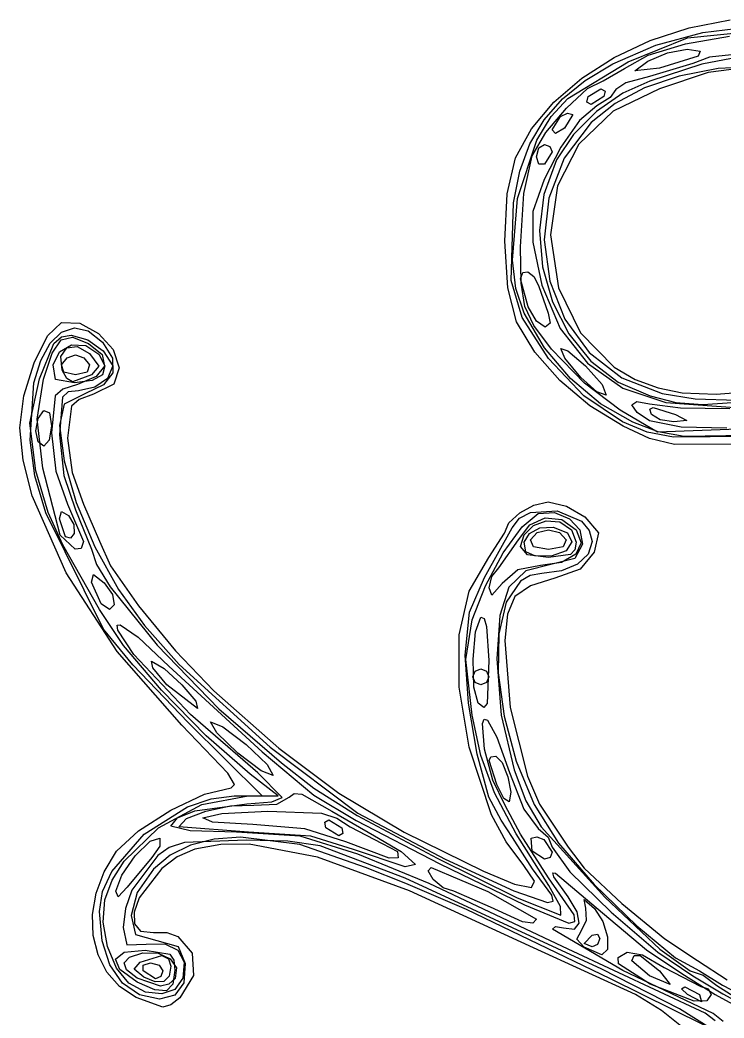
# Model space of a CAD drawing. Extents: x 3 to 111, y 1 to 177.
# Drawn here: x 3.11 to 28.11, y 115.44 to 150.89 of the extents above; entities that cross this region are included whole.
import ezdxf

# ---------------------------------------------------------------- set-up
doc = ezdxf.new("R2010")
doc.units = 0

msp = doc.modelspace()

# ---------------------------------------------------------------- linework, layer by layer
at = {"layer": 'Layer 1', "color": 4}
for p, q in [((26.872801, 150.609962), (28.324877, 150.890846)), ((27.360843, 150.441391), (29.201451, 150.674809)), ((25.489979, 150.160907), (26.872801, 150.609962)), ((25.693589, 149.992651), (27.360843, 150.441391)), ((26.737368, 150.041089), (28.306202, 150.313525)), ((26.81111, 150.2606), (29.507645, 150.525839)), ((24.166854, 149.329989), (25.693589, 149.992651)), ((24.207436, 149.560693), (25.489979, 150.160907)), ((24.706553, 149.407405), (26.81111, 150.2606)), ((25.422062, 149.644273), (26.737368, 150.041089)), ((24.573288, 149.172504), (25.422062, 149.644273)), ((25.4, 149.422443), (26.10141, 149.72028)), ((27.191311, 149.601392), (25.823333, 149.18445)), ((26.10141, 149.72028), (26.797, 149.849998)), ((26.797, 149.849998), (27.265691, 149.781768)), ((27.265691, 149.781768), (27.191311, 149.601392)), ((28.604868, 149.673893), (27.592284, 149.568441)), ((22.566021, 148.0961), (24.706553, 149.407405)), ((23.056197, 148.826333), (24.207436, 149.560693)), ((23.183035, 148.74099), (24.166854, 149.329989)), ((24.942776, 149.085718), (25.4, 149.422443)), ((25.4, 149.422443), (25.4, 149.422443)), ((27.006996, 149.348924), (25.470556, 148.879326)), ((27.318279, 149.324946), (25.481686, 148.719004)), ((27.592284, 149.568441), (27.006996, 149.348924)), ((28.373907, 149.523868), (27.318279, 149.324946)), ((31.108609, 149.30979), (27.900797, 149.172011)), ((23.817896, 148.731111), (24.573288, 149.172504)), ((25.823333, 149.18445), (24.942776, 149.085718)), ((26.512724, 148.893577), (25.288778, 148.478337)), ((27.546137, 149.024659), (25.823333, 148.441229)), ((27.900797, 149.172011), (26.512724, 148.893577)), ((28.745699, 149.173481), (27.546137, 149.024659)), ((22.067289, 147.974841), (23.056197, 148.826333)), ((22.369865, 148.084859), (23.183035, 148.74099)), ((23.263935, 148.451382), (23.817896, 148.731111)), ((24.623448, 148.662216), (24.271111, 148.418031)), ((25.481686, 148.719004), (24.520497, 148.294489)), ((25.470556, 148.879326), (24.623448, 148.662216)), ((22.516351, 147.762869), (23.263935, 148.451382)), ((23.283333, 148.166667), (23.739978, 148.448889)), ((24.520497, 148.294489), (23.584466, 147.634179)), ((23.739978, 148.448889), (23.888061, 148.365986)), ((23.888061, 148.365986), (23.847778, 148.166667)), ((24.271111, 148.418031), (24.071744, 148.141121)), ((25.823333, 148.441229), (24.178644, 147.646071)), ((25.288778, 148.478337), (24.244137, 147.928461)), ((21.271737, 147.023229), (22.067289, 147.974841)), ((21.718083, 147.341859), (22.369865, 148.084859)), ((21.971283, 147.459301), (22.566021, 148.0961)), ((23.592413, 147.845331), (22.983452, 147.319173)), ((23.24305, 147.967347), (23.283333, 148.166667)), ((23.391133, 147.884444), (23.24305, 147.967347)), ((23.283333, 148.166667), (23.283333, 148.166667)), ((23.847778, 148.166667), (23.391133, 147.884444)), ((24.244137, 147.928461), (23.393979, 147.246117)), ((24.071744, 148.141121), (23.592413, 147.845331)), ((21.788876, 146.891579), (22.516351, 147.762869)), ((22.305514, 147.459377), (22.547674, 147.575275)), ((22.744486, 147.52959), (22.443487, 147.043439)), ((22.547674, 147.575275), (22.744486, 147.52959)), ((23.584466, 147.634179), (22.768486, 146.818042)), ((24.178644, 147.646071), (22.955664, 146.479532)), ((21.21843, 146.492251), (21.718083, 147.341859)), ((21.46765, 146.61879), (21.971283, 147.459301)), ((22.013333, 146.986566), (22.305514, 147.459377)), ((22.983452, 147.319173), (22.315198, 146.373359)), ((23.393979, 147.246117), (22.438196, 145.978181)), ((20.700566, 145.988509), (21.271737, 147.023229)), ((21.295239, 146.063521), (21.788876, 146.891579)), ((22.127828, 146.861348), (22.013333, 146.986566)), ((22.013333, 146.986566), (22.013333, 146.986566)), ((22.443487, 147.043439), (22.127828, 146.861348)), ((22.768486, 146.818042), (22.16745, 145.926045)), ((20.780148, 144.553902), (21.46765, 146.61879)), ((20.861644, 145.516296), (21.21843, 146.492251)), ((21.531792, 146.344086), (21.731111, 146.473333)), ((21.731111, 146.473333), (21.930431, 146.395324)), ((22.955664, 146.479532), (22.196762, 144.998217)), ((20.998878, 144.729824), (21.295239, 146.063521)), ((21.448889, 146.033343), (21.531792, 146.344086)), ((22.315198, 146.373359), (21.718567, 145.224668)), ((22.013333, 146.207768), (21.731111, 145.767778)), ((21.930431, 146.395324), (22.013333, 146.207768)), ((20.414773, 144.717261), (20.700566, 145.988509)), ((21.531792, 145.773836), (21.448889, 146.033343)), ((21.448889, 146.033343), (21.448889, 146.033343)), ((21.731111, 145.767778), (21.531792, 145.773836)), ((22.16745, 145.926045), (21.715859, 144.697073)), ((22.438196, 145.978181), (21.888913, 144.56237)), ((20.638467, 144.394256), (20.861644, 145.516296)), ((21.718567, 145.224668), (21.324472, 144.089879)), ((22.196762, 144.998217), (21.944305, 143.258729)), ((20.32863, 143.035999), (20.414773, 144.717261)), ((20.884444, 142.838853), (20.998878, 144.729824)), ((21.715859, 144.697073), (21.555133, 143.409925)), ((20.555895, 141.632963), (20.638467, 144.394256)), ((20.596415, 142.355978), (20.780148, 144.553902)), ((21.888913, 144.56237), (21.724384, 143.081835)), ((21.324472, 144.089879), (21.31682, 143.004888)), ((21.555133, 143.409925), (21.663559, 142.119514)), ((21.944305, 143.258729), (22.230073, 141.381104)), ((20.439013, 141.375361), (20.32863, 143.035999)), ((21.31682, 143.004888), (21.638601, 141.476595)), ((21.724384, 143.081835), (21.922862, 141.619725)), ((20.905931, 141.54189), (20.884444, 142.838853)), ((20.722493, 141.349173), (20.596415, 142.355978)), ((20.884444, 141.693928), (20.963757, 141.924731)), ((20.963757, 141.924731), (21.149331, 141.944521)), ((21.149331, 141.944521), (21.362616, 141.781505)), ((21.663559, 142.119514), (22.019425, 140.880755)), ((20.947906, 140.319578), (20.555895, 141.632963)), ((21.159681, 140.70615), (20.884444, 141.693928)), ((21.033545, 140.712104), (20.905931, 141.54189)), ((21.362616, 141.781505), (21.525065, 141.463889)), ((21.525065, 141.463889), (21.870398, 140.476111)), ((21.638601, 141.476595), (22.290964, 139.932526)), ((21.922862, 141.619725), (22.4626, 140.259189)), ((20.742797, 140.165986), (20.439013, 141.375361)), ((21.009351, 140.479563), (20.722493, 141.349173)), ((22.230073, 141.381104), (23.009004, 139.783184)), ((22.019425, 140.880755), (22.601018, 139.748559)), ((21.734003, 139.251521), (21.009351, 140.479563)), ((21.362015, 140.036903), (21.033545, 140.712104)), ((21.447892, 140.194876), (21.159681, 140.70615)), ((21.159681, 140.70615), (21.159681, 140.70615)), ((21.870398, 140.476111), (21.931114, 140.116963)), ((4.085996, 139.667984), (4.578778, 140.143391)), ((4.578778, 140.143391), (5.231382, 140.119667)), ((5.231382, 140.119667), (5.900392, 139.759376)), ((21.395029, 139.092623), (20.742797, 140.165986)), ((21.878719, 138.866184), (20.947906, 140.319578)), ((21.986073, 139.203695), (21.362015, 140.036903)), ((21.754321, 139.982222), (21.447892, 140.194876)), ((21.931114, 140.116963), (21.754321, 139.982222)), ((22.4626, 140.259189), (23.321852, 139.083379)), ((3.608116, 138.711712), (4.085996, 139.667984)), ((4.178434, 139.408524), (4.584484, 139.804434)), ((4.581676, 139.637106), (4.921415, 139.7)), ((4.584484, 139.804434), (5.042832, 139.961355)), ((4.921415, 139.7), (5.518915, 139.535749)), ((5.042832, 139.961355), (5.533756, 139.852529)), ((5.533756, 139.852529), (6.037531, 139.451199)), ((5.900392, 139.759376), (6.421956, 139.190406)), ((22.290964, 139.932526), (23.260078, 138.704745)), ((22.601018, 139.748559), (23.386627, 138.777841)), ((23.009004, 139.783184), (24.211456, 138.563988)), ((3.797675, 138.14791), (4.31407, 139.402942)), ((3.844405, 138.800384), (4.178434, 139.408524)), ((4.251052, 139.052342), (4.565763, 139.529571)), ((4.31407, 139.402942), (4.581676, 139.637106)), ((4.511139, 139.109392), (4.943114, 139.348572)), ((4.565763, 139.529571), (4.969223, 139.623705)), ((4.943114, 139.348572), (5.450874, 139.328989)), ((4.969223, 139.623705), (5.540679, 139.397791)), ((5.450874, 139.328989), (5.905103, 139.020426)), ((5.518915, 139.535749), (6.062987, 139.14085)), ((5.540679, 139.397791), (6.026184, 139.004643)), ((6.037531, 139.451199), (6.394483, 138.87693)), ((3.945847, 138.128973), (4.251052, 139.052342)), ((4.28426, 138.641667), (4.511139, 139.109392)), ((4.559929, 138.937209), (4.77133, 139.240277)), ((4.77133, 139.240277), (5.143626, 139.296123)), ((4.779698, 138.890816), (5.08, 138.994444)), ((5.08, 138.994444), (5.380302, 138.890816)), ((5.143626, 139.296123), (5.575905, 139.042699)), ((5.575905, 139.042699), (5.910457, 138.589256)), ((5.905103, 139.020426), (6.119518, 138.610906)), ((6.026184, 139.004643), (6.113676, 138.597217)), ((6.062987, 139.14085), (6.402594, 138.606905)), ((6.421956, 139.190406), (6.632222, 138.540645)), ((22.281663, 138.080082), (21.395029, 139.092623)), ((22.65823, 138.157285), (21.734003, 139.251521)), ((23.155783, 137.989879), (21.986073, 139.203695)), ((22.463286, 138.884192), (22.316345, 139.218876)), ((22.316345, 139.218876), (22.566771, 139.145321)), ((22.566771, 139.145321), (23.192492, 138.607831)), ((23.321852, 139.083379), (24.478873, 138.175443)), ((3.247822, 137.535783), (3.608116, 138.711712)), ((3.602122, 138.00677), (3.844405, 138.800384)), ((4.365461, 138.122464), (4.28426, 138.641667)), ((4.28426, 138.641667), (4.28426, 138.641667)), ((4.610335, 138.448971), (4.559929, 138.937209)), ((4.586111, 138.641667), (4.779698, 138.890816)), ((4.670416, 138.386581), (4.586111, 138.641667)), ((4.586111, 138.641667), (4.586111, 138.641667)), ((5.380302, 138.890816), (5.573889, 138.641667)), ((5.573889, 138.641667), (5.489584, 138.386581)), ((6.119518, 138.610906), (6.034585, 138.290329)), ((6.402594, 138.606905), (6.213282, 138.153072)), ((6.394483, 138.87693), (6.404684, 138.357712)), ((23.136109, 137.542153), (21.878719, 138.866184)), ((23.029668, 138.196969), (22.463286, 138.884192)), ((23.192492, 138.607831), (23.778124, 137.940676)), ((23.260078, 138.704745), (24.519187, 137.818636)), ((23.386627, 138.777841), (24.354539, 138.023512)), ((4.769607, 138.156025), (4.610335, 138.448971)), ((4.610335, 138.448971), (4.610335, 138.448971)), ((5.08, 138.288889), (4.670416, 138.386581)), ((5.644444, 138.283005), (4.97545, 138.033861)), ((5.489584, 138.386581), (5.08, 138.288889)), ((5.910457, 138.589256), (5.644444, 138.283005)), ((6.034585, 138.290329), (5.669564, 138.08136)), ((6.113676, 138.597217), (5.817031, 138.227098)), ((6.404684, 138.357712), (6.079635, 137.928205)), ((6.632222, 138.540645), (6.437585, 137.951505)), ((24.211456, 138.563988), (24.949739, 138.127355)), ((3.454846, 136.567402), (3.797675, 138.14791)), ((3.471679, 135.970154), (3.602122, 138.00677)), ((3.722264, 136.715028), (3.945847, 138.128973)), ((5.043715, 138.006667), (4.365461, 138.122464)), ((5.150125, 137.94587), (4.632559, 137.781973)), ((4.97545, 138.033861), (4.769607, 138.156025)), ((5.669564, 138.08136), (5.043715, 138.006667)), ((5.817031, 138.227098), (5.150125, 137.94587)), ((6.079635, 137.928205), (5.43084, 137.62307)), ((6.437585, 137.951505), (5.715, 137.595517)), ((6.213282, 138.153072), (5.764943, 137.850354)), ((23.345057, 137.184758), (22.281663, 138.080082)), ((23.722635, 137.256443), (22.65823, 138.157285)), ((23.595965, 137.685656), (23.029668, 138.196969)), ((23.029668, 138.196969), (23.029668, 138.196969)), ((24.421105, 137.028609), (23.155783, 137.989879)), ((23.778124, 137.940676), (23.926605, 137.568085)), ((24.354539, 138.023512), (25.483042, 137.540486)), ((24.478873, 138.175443), (25.911914, 137.618532)), ((24.949739, 138.127355), (25.767787, 137.822534)), ((27.828198, 137.605287), (33.668569, 138.002834)), ((4.359003, 137.538303), (4.233333, 136.230529)), ((4.632559, 137.781973), (4.359003, 137.538303)), ((4.817715, 137.685195), (4.616392, 137.489491)), ((5.43084, 137.62307), (4.680729, 137.249449)), ((5.186554, 137.724444), (4.817715, 137.685195)), ((5.764943, 137.850354), (5.186554, 137.724444)), ((5.715, 137.595517), (5.20838, 137.415213)), ((24.507847, 136.616861), (23.136109, 137.542153)), ((23.926605, 137.568085), (23.595965, 137.685656)), ((24.519187, 137.818636), (26.041532, 137.299581)), ((25.483042, 137.540486), (26.405519, 137.306114)), ((25.767787, 137.822534), (26.626739, 137.643935)), ((25.911914, 137.618532), (27.089649, 137.431991)), ((26.626739, 137.643935), (27.828198, 137.605287)), ((27.358361, 137.230208), (32.173333, 137.563487)), ((3.107794, 136.401406), (3.247822, 137.535783)), ((4.616392, 137.489491), (4.515556, 136.160978)), ((4.680729, 137.249449), (4.515556, 136.482311)), ((5.20838, 137.415213), (4.933452, 137.175151)), ((24.527567, 136.463049), (23.345057, 137.184758)), ((24.867824, 136.608583), (23.722635, 137.256443)), ((24.835556, 137.222145), (25.019562, 137.341724)), ((25.022087, 136.948197), (24.835556, 137.222145)), ((25.019562, 137.341724), (25.470556, 137.260296)), ((25.470556, 137.260296), (26.567711, 137.120369)), ((26.041532, 137.299581), (28.658357, 137.119199)), ((26.405519, 137.306114), (27.358361, 137.230208)), ((27.089649, 137.431991), (28.562872, 137.386055)), ((3.751792, 136.734789), (3.951111, 137.018889)), ((3.951111, 137.018889), (4.152246, 136.935694)), ((4.152246, 136.935694), (4.233333, 136.471101)), ((4.933452, 137.175151), (4.797778, 136.039115)), ((25.754513, 136.247178), (24.421105, 137.028609)), ((25.470556, 136.652008), (25.022087, 136.948197)), ((25.477129, 137.065544), (25.595776, 137.128133)), ((25.541111, 136.877778), (25.477129, 137.065544)), ((25.845936, 136.684286), (25.541111, 136.877778)), ((25.541111, 136.877778), (25.541111, 136.877778)), ((25.595776, 137.128133), (26.387778, 136.877778)), ((26.387778, 136.877778), (26.788458, 136.666064)), ((26.567711, 137.120369), (28.313851, 137.092831)), ((3.674247, 134.876975), (3.454846, 136.567402)), ((3.668889, 136.296677), (3.751792, 136.734789)), ((3.923029, 134.969002), (3.722264, 136.715028)), ((4.515556, 136.482311), (4.672316, 135.233033)), ((25.384659, 136.255485), (24.507847, 136.616861)), ((25.771499, 136.26686), (24.867824, 136.608583)), ((26.583869, 136.433076), (25.470556, 136.652008)), ((25.470556, 136.652008), (25.470556, 136.652008)), ((26.333878, 136.615393), (25.845936, 136.684286)), ((26.788458, 136.666064), (26.333878, 136.615393)), ((3.22225, 135.254995), (3.107794, 136.401406)), ((3.751792, 135.909801), (3.668889, 136.296677)), ((3.668889, 136.296677), (3.668889, 136.296677)), ((4.233333, 136.471101), (4.150431, 135.961039)), ((4.233333, 136.230529), (4.381119, 134.863935)), ((4.515556, 136.160978), (4.661513, 134.715704)), ((25.464242, 136.030285), (24.527567, 136.463049)), ((26.317608, 136.076162), (25.384659, 136.255485)), ((30.163369, 136.42239), (25.754513, 136.247178)), ((26.699361, 136.099076), (25.771499, 136.26686)), ((28.205623, 136.397557), (26.583869, 136.433076)), ((30.201461, 136.150014), (26.699361, 136.099076)), ((3.631616, 134.696564), (3.471679, 135.970154)), ((3.951111, 135.748889), (3.751792, 135.909801)), ((4.150431, 135.961039), (3.951111, 135.748889)), ((4.797778, 136.039115), (4.957055, 134.81856)), ((26.348161, 135.816481), (25.464242, 136.030285)), ((30.100784, 136.102979), (26.317608, 136.076162)), ((29.748678, 135.827874), (26.348161, 135.816481)), ((3.544727, 133.994318), (3.22225, 135.254995)), ((4.672316, 135.233033), (5.107405, 133.749616)), ((4.105483, 133.397207), (3.674247, 134.876975)), ((4.541381, 132.596187), (3.923029, 134.969002)), ((4.381119, 134.863935), (4.797778, 133.699623)), ((4.661513, 134.715704), (5.08, 133.491111)), ((4.957055, 134.81856), (5.362222, 133.699614)), ((4.028035, 133.388306), (3.631616, 134.696564)), ((4.743003, 131.259993), (3.544727, 133.994318)), ((4.797778, 133.699623), (5.362222, 132.363244)), ((5.107405, 133.749616), (5.768031, 132.179192)), ((5.362222, 133.699614), (5.926667, 132.383194)), ((20.854252, 133.389968), (21.354472, 133.66413)), ((21.354472, 133.66413), (21.861115, 133.773333)), ((21.861115, 133.773333), (22.51583, 133.617266)), ((6.077753, 129.257778), (4.028035, 133.388306)), ((4.630061, 132.253166), (4.105483, 133.397207)), ((4.515556, 133.17126), (4.586111, 133.4362)), ((4.586111, 133.4362), (4.829528, 133.290028)), ((4.829528, 133.290028), (5.019491, 132.972947)), ((5.08, 133.491111), (5.644444, 132.100103)), ((20.472185, 133.031023), (20.854252, 133.389968)), ((20.846828, 133.194226), (21.234309, 133.400916)), ((20.939814, 132.893201), (21.508783, 133.357089)), ((21.234309, 133.400916), (22.187605, 133.454386)), ((21.508783, 133.357089), (22.089613, 133.396856)), ((22.089613, 133.396856), (22.620907, 133.178326)), ((22.187605, 133.454386), (23.049373, 133.085245)), ((22.51583, 133.617266), (23.171363, 133.242042)), ((4.721343, 132.532732), (4.515556, 133.17126)), ((5.019491, 132.972947), (5.035315, 132.6515)), ((20.32, 132.667468), (20.472185, 133.031023)), ((20.584653, 132.856111), (20.846828, 133.194226)), ((20.813781, 132.432778), (21.213143, 132.957288)), ((21.013127, 132.609264), (21.344061, 132.932673)), ((21.213143, 132.957288), (21.760648, 133.203567)), ((21.344061, 132.932673), (21.794579, 133.104404)), ((21.760648, 133.203567), (22.346274, 133.152646)), ((21.794579, 133.104404), (22.282012, 133.072076)), ((22.282012, 133.072076), (22.690946, 132.782756)), ((22.346274, 133.152646), (22.86, 132.785556)), ((22.620907, 133.178326), (22.991142, 132.778047)), ((23.049373, 133.085245), (23.322444, 132.763674)), ((23.171363, 133.242042), (23.658239, 132.677754)), ((5.06264, 132.096964), (4.541381, 132.596187)), ((4.541381, 132.596187), (4.541381, 132.596187)), ((5.035315, 132.6515), (4.898459, 132.482733)), ((19.608503, 131.092222), (20.584653, 132.856111)), ((19.757525, 131.800038), (20.32, 132.667468)), ((20.272066, 131.968663), (20.939814, 132.893201)), ((20.884444, 132.186556), (21.013127, 132.609264)), ((21.010299, 132.347253), (21.199919, 132.648943)), ((21.199919, 132.648943), (21.5686, 132.848049)), ((21.237222, 132.432778), (21.47226, 132.681927)), ((21.47226, 132.681927), (21.872222, 132.785556)), ((21.5686, 132.848049), (22.04525, 132.880803)), ((21.872222, 132.785556), (22.272184, 132.681927)), ((22.04525, 132.880803), (22.555527, 132.680294)), ((22.272184, 132.681927), (22.507222, 132.432778)), ((22.555527, 132.680294), (22.706817, 132.358355)), ((22.690946, 132.782756), (22.86, 132.343203)), ((22.86, 132.785556), (23.040095, 132.324222)), ((22.991142, 132.778047), (23.088792, 132.272572)), ((23.322444, 132.763674), (23.424444, 132.362222)), ((23.658239, 132.677754), (23.497838, 131.987267)), ((5.926667, 129.954435), (4.630061, 132.253166)), ((4.898459, 132.482733), (4.721343, 132.532732)), ((4.721343, 132.532732), (4.721343, 132.532732)), ((5.362222, 132.363244), (5.27553, 132.124373)), ((5.926667, 132.383194), (6.320856, 131.509225)), ((20.114276, 131.430976), (20.813781, 132.432778)), ((21.070829, 132.006746), (21.010299, 132.347253)), ((21.348053, 132.172604), (21.237222, 132.432778)), ((21.237222, 132.432778), (21.237222, 132.432778)), ((22.507222, 132.432778), (22.396391, 132.172604)), ((22.706817, 132.358355), (22.508368, 132.040479)), ((23.088792, 132.272572), (22.812988, 131.767011)), ((22.86, 132.343203), (22.816493, 132.074383)), ((23.040095, 132.324222), (22.846525, 131.91687)), ((23.424444, 132.362222), (23.285759, 131.920024)), ((5.27553, 132.124373), (5.06264, 132.096964)), ((5.644444, 132.100103), (5.820613, 131.556059)), ((5.768031, 132.179192), (6.601405, 130.668889)), ((19.637615, 130.796165), (20.272066, 131.968663)), ((21.134263, 131.896103), (20.884444, 132.186556)), ((20.884444, 132.186556), (20.884444, 132.186556)), ((21.396314, 131.861797), (21.070829, 132.006746)), ((21.070829, 132.006746), (21.070829, 132.006746)), ((21.872222, 131.797778), (21.134263, 131.896103)), ((21.872222, 132.08), (21.348053, 132.172604)), ((22.396391, 132.172604), (21.872222, 132.08)), ((22.661667, 131.907292), (21.872222, 131.797778)), ((22.508368, 132.040479), (21.96943, 131.852159)), ((22.846525, 131.91687), (22.34216, 131.626361)), ((22.816493, 132.074383), (22.661667, 131.907292)), ((23.285759, 131.920024), (22.905998, 131.561503)), ((23.497838, 131.987267), (22.996607, 131.384794)), ((5.820613, 131.556059), (6.308715, 130.760121)), ((19.057817, 130.60553), (19.757525, 131.800038)), ((21.589867, 131.515556), (20.78597, 131.362223)), ((22.013332, 131.568721), (21.074276, 131.32996)), ((21.96943, 131.852159), (21.396314, 131.861797)), ((22.34216, 131.626361), (21.589867, 131.515556)), ((22.812988, 131.767011), (22.013332, 131.568721)), ((22.905998, 131.561503), (22.339602, 131.321119)), ((6.561152, 128.458081), (4.743003, 131.259993)), ((5.644444, 130.926922), (5.724485, 131.199246)), ((5.724485, 131.199246), (6.100536, 130.898194)), ((6.320856, 131.509225), (7.316371, 130.087704)), ((19.865278, 131.130622), (20.114276, 131.430976)), ((20.78597, 131.362223), (20.228115, 130.880556)), ((21.074276, 131.32996), (20.469363, 130.751843)), ((21.231285, 131.16274), (20.884945, 130.959805)), ((21.641012, 131.233333), (21.231285, 131.16274)), ((22.339602, 131.321119), (21.641012, 131.233333)), ((22.996607, 131.384794), (22.096876, 131.063357)), ((5.993694, 130.150306), (5.644444, 130.926922)), ((6.100536, 130.898194), (6.391266, 130.481926)), ((19.066996, 129.852917), (19.608503, 131.092222)), ((19.770359, 130.725421), (19.865278, 131.130622)), ((20.228115, 130.880556), (19.868576, 130.462759)), ((20.884945, 130.959805), (20.379148, 130.209993)), ((22.096876, 131.063357), (21.239264, 130.789678)), ((6.308715, 130.760121), (7.978306, 128.685138)), ((6.391266, 130.481926), (6.449786, 130.121578)), ((6.601405, 130.668889), (7.535645, 129.378654)), ((18.705556, 129.05853), (19.057817, 130.60553)), ((19.168534, 129.588398), (19.637615, 130.796165)), ((19.868576, 130.462759), (19.770359, 130.725421)), ((19.770359, 130.725421), (19.770359, 130.725421)), ((20.469363, 130.751843), (20.144114, 129.741327)), ((21.239264, 130.789678), (20.681753, 130.413133)), ((6.28739, 129.954553), (5.993694, 130.150306)), ((5.993694, 130.150306), (5.993694, 130.150306)), ((6.449786, 130.121578), (6.28739, 129.954553)), ((20.379148, 130.209993), (20.117065, 129.090055)), ((20.681753, 130.413133), (20.425019, 129.78517)), ((6.78174, 128.677395), (5.926667, 129.954435)), ((7.316371, 130.087704), (8.632628, 128.485611)), ((18.913531, 128.325713), (19.066996, 129.852917)), ((20.144114, 129.741327), (20.044052, 128.205371)), ((20.425019, 129.78517), (20.322526, 128.853712)), ((6.55432, 129.392495), (6.669418, 129.409679)), ((6.588535, 129.213441), (6.55432, 129.392495)), ((6.669418, 129.409679), (7.300725, 128.974171)), ((18.947339, 128.182309), (19.168534, 129.588398)), ((19.284829, 129.163701), (19.473333, 129.681111)), ((19.473333, 129.681111), (19.591802, 129.637348)), ((19.591802, 129.637348), (19.680552, 129.354733)), ((7.11796, 127.992628), (6.077753, 129.257778)), ((7.151736, 128.353992), (6.588535, 129.213441)), ((7.535645, 129.378654), (8.763198, 127.997525)), ((18.704692, 127.197153), (18.705556, 129.05853)), ((19.197388, 128.191542), (19.284829, 129.163701)), ((19.680552, 129.354733), (19.755556, 128.145546)), ((20.117065, 129.090055), (20.092136, 127.706149)), ((8.13474, 127.086764), (6.78174, 128.677395)), ((7.300725, 128.974171), (8.388802, 127.938383)), ((7.978306, 128.685138), (10.168385, 126.4203)), ((20.322526, 128.853712), (20.515254, 126.468425)), ((8.857702, 125.848234), (6.561152, 128.458081)), ((9.158604, 126.221027), (7.151736, 128.353992)), ((8.632628, 128.485611), (9.989048, 127.069923)), ((19.0347, 126.623577), (18.913531, 128.325713)), ((9.082993, 125.941667), (7.11796, 127.992628)), ((7.830363, 127.877878), (7.778865, 128.121049)), ((7.778865, 128.121049), (8.234698, 127.853202)), ((8.763198, 127.997525), (11.996268, 125.06844)), ((19.165433, 126.201732), (18.947339, 128.182309)), ((19.224402, 127.199816), (19.197388, 128.191542)), ((19.755556, 128.145546), (19.695642, 126.609541)), ((20.044052, 128.205371), (20.195857, 126.198246)), ((8.325556, 127.282222), (7.830363, 127.877878)), ((8.234698, 127.853202), (8.86138, 127.274312)), ((8.388802, 127.938383), (11.712222, 124.893595)), ((19.191111, 127.564444), (19.274014, 127.763764)), ((19.274014, 127.763764), (19.473333, 127.846667)), ((19.473333, 127.846667), (19.672653, 127.763764)), ((19.672653, 127.763764), (19.755556, 127.564444)), ((20.092136, 127.706149), (20.297803, 126.164432)), ((9.413172, 126.435556), (8.325556, 127.282222)), ((8.325556, 127.282222), (8.325556, 127.282222)), ((8.86138, 127.274312), (9.355382, 126.697418)), ((19.274014, 127.365125), (19.191111, 127.564444)), ((19.191111, 127.564444), (19.191111, 127.564444)), ((19.473333, 127.282222), (19.274014, 127.365125)), ((19.672653, 127.365125), (19.473333, 127.282222)), ((19.755556, 127.564444), (19.672653, 127.365125)), ((9.724258, 125.467687), (8.13474, 127.086764)), ((9.989048, 127.069923), (12.296266, 125.026218)), ((19.059171, 125.059516), (18.704692, 127.197153)), ((19.379259, 126.623705), (19.224402, 127.199816)), ((9.355382, 126.697418), (9.413172, 126.435556)), ((19.347898, 124.811473), (19.0347, 126.623577)), ((19.582319, 126.474659), (19.379259, 126.623705)), ((19.379259, 126.623705), (19.379259, 126.623705)), ((19.695642, 126.609541), (19.582319, 126.474659)), ((11.550137, 124.148658), (9.158604, 126.221027)), ((10.168385, 126.4203), (12.394122, 124.510752)), ((19.476129, 124.770499), (19.165433, 126.201732)), ((20.195857, 126.198246), (20.664093, 124.257294)), ((20.515254, 126.468425), (21.129919, 124.033495)), ((10.485749, 124.137512), (8.857702, 125.848234)), ((11.706614, 123.331111), (9.082993, 125.941667)), ((10.102818, 125.574856), (9.877778, 125.957736)), ((9.877778, 125.957736), (10.307106, 125.781265)), ((19.538316, 125.900019), (19.597829, 126.055952)), ((19.605298, 124.989607), (19.538316, 125.900019)), ((19.597829, 126.055952), (19.70816, 126.022882)), ((19.70816, 126.022882), (20.047719, 125.421266)), ((20.297803, 126.164432), (20.727509, 124.571064)), ((10.84203, 124.855134), (10.102818, 125.574856)), ((10.307106, 125.781265), (11.141166, 125.156169)), ((11.288889, 124.105306), (9.724258, 125.467687)), ((11.141166, 125.156169), (11.887355, 124.442641)), ((20.047719, 125.421266), (20.489885, 124.158245)), ((11.669112, 124.223842), (10.84203, 124.855134)), ((10.84203, 124.855134), (10.84203, 124.855134)), ((11.712222, 124.893595), (13.546667, 123.359937)), ((11.996268, 125.06844), (15.104236, 122.721692)), ((12.296266, 125.026218), (14.437235, 123.427099)), ((19.850434, 122.656906), (19.059171, 125.059516)), ((19.764802, 123.292397), (19.347898, 124.811473)), ((19.901493, 123.892647), (19.605298, 124.989607)), ((11.887355, 124.442641), (12.105418, 124.053566)), ((12.394122, 124.510752), (13.546667, 123.60842)), ((19.961122, 123.445705), (19.476129, 124.770499)), ((19.774394, 124.586915), (19.829165, 124.715499)), ((20.045674, 123.733676), (19.774394, 124.586915)), ((19.829165, 124.715499), (20.007183, 124.742222)), ((20.007183, 124.742222), (20.234212, 124.519676)), ((20.234212, 124.519676), (20.436374, 124.013377)), ((20.727509, 124.571064), (21.374694, 123.032201)), ((10.725647, 123.740629), (10.485749, 124.137512)), ((12.276667, 123.337371), (11.288889, 124.105306)), ((12.417778, 123.278036), (11.550137, 124.148658)), ((12.105418, 124.053566), (11.669112, 124.223842)), ((20.489885, 124.158245), (21.00157, 122.862292)), ((20.664093, 124.257294), (21.077354, 123.16051)), ((10.610565, 123.61396), (10.725647, 123.740629)), ((20.341694, 122.989761), (19.901493, 123.892647)), ((20.293737, 123.237925), (20.045674, 123.733676)), ((20.045674, 123.733676), (20.045674, 123.733676)), ((20.436374, 124.013377), (20.542831, 123.465334)), ((21.129919, 124.033495), (21.554847, 123.039983)), ((8.462573, 122.828003), (9.65923, 123.389211)), ((9.65923, 123.389211), (10.610565, 123.61396)), ((12.671727, 123.285363), (12.842447, 123.418465)), ((12.842447, 123.418465), (13.122979, 123.388754)), ((13.122979, 123.388754), (14.180396, 122.785598)), ((13.546667, 123.60842), (15.08014, 122.637228)), ((13.546667, 123.359937), (15.046998, 122.458088)), ((14.437235, 123.427099), (16.749254, 122.046894)), ((20.72832, 121.987519), (19.961122, 123.445705)), ((20.542831, 123.465334), (20.482742, 123.117556)), ((8.029026, 122.199687), (9.569036, 123.022481)), ((9.061907, 122.948728), (9.894277, 123.230273)), ((9.313974, 122.80091), (11.16615, 123.048889)), ((9.569036, 123.022481), (11.215258, 123.334241)), ((9.894277, 123.230273), (10.717275, 123.331111)), ((10.585533, 122.975499), (11.418713, 123.008006)), ((10.717275, 123.331111), (11.706614, 123.331111)), ((11.16615, 123.048889), (12.050112, 123.116201)), ((11.215258, 123.334241), (12.276667, 123.337371)), ((11.418713, 123.008006), (12.227097, 123.043506)), ((12.050112, 123.116201), (12.417778, 123.278036)), ((12.227097, 123.043506), (12.671727, 123.285363)), ((20.197085, 122.469343), (19.764802, 123.292397)), ((20.482742, 123.117556), (20.293737, 123.237925)), ((21.077354, 123.16051), (21.614799, 122.23272)), ((21.374694, 123.032201), (22.232801, 121.654003)), ((21.554847, 123.039983), (22.036503, 122.325144)), ((7.322599, 122.09731), (8.462573, 122.828003)), ((7.515895, 121.969346), (9.061907, 122.948728)), ((8.700048, 122.547711), (9.313974, 122.80091)), ((9.027377, 122.526365), (9.713948, 122.793485)), ((9.60093, 122.54839), (10.282376, 122.701688)), ((9.713948, 122.793485), (10.585533, 122.975499)), ((10.282376, 122.701688), (11.912787, 122.794014)), ((11.912787, 122.794014), (13.815973, 122.717277)), ((13.815973, 122.717277), (14.365456, 122.541087)), ((14.180396, 122.785598), (15.704263, 121.913723)), ((15.104236, 122.721692), (18.203333, 121.086428)), ((20.370394, 121.705044), (19.850434, 122.656906)), ((20.884444, 121.972011), (20.341694, 122.989761)), ((21.00157, 122.862292), (21.508955, 122.170077)), ((8.466667, 122.258839), (8.700048, 122.547711)), ((8.749238, 122.238539), (9.027377, 122.526365)), ((9.941287, 122.398799), (9.60093, 122.54839)), ((11.376282, 122.317595), (9.941287, 122.398799)), ((13.225284, 122.158045), (11.376282, 122.317595)), ((13.929717, 122.401542), (14.077799, 122.484444)), ((13.97, 122.202222), (13.929717, 122.401542)), ((14.077799, 122.484444), (14.534444, 122.202222)), ((14.365456, 122.541087), (14.836772, 122.236828)), ((15.046998, 122.458088), (18.019321, 120.917267)), ((15.08014, 122.637228), (17.918908, 121.116296)), ((20.602222, 121.855628), (20.197085, 122.469343)), ((22.036503, 122.325144), (22.577778, 121.51502)), ((6.372921, 120.644611), (7.515895, 121.969346)), ((6.541309, 121.364107), (7.322599, 122.09731)), ((6.80803, 121.020184), (8.029026, 122.199687)), ((9.1512, 122.095784), (8.466667, 122.258839)), ((11.218682, 122.04356), (8.749238, 122.238539)), ((10.796994, 122.040187), (9.1512, 122.095784)), ((13.060421, 121.906505), (10.796994, 122.040187)), ((13.434255, 121.903387), (11.218682, 122.04356)), ((14.675556, 121.702531), (13.225284, 122.158045)), ((14.426645, 121.92), (13.97, 122.202222)), ((13.97, 122.202222), (13.97, 122.202222)), ((14.574728, 122.002903), (14.426645, 121.92)), ((14.534444, 122.202222), (14.574728, 122.002903)), ((14.836772, 122.236828), (15.96696, 121.637778)), ((16.749254, 122.046894), (19.569625, 120.659926)), ((21.885635, 120.156111), (20.72832, 121.987519)), ((21.872222, 120.425292), (20.884444, 121.972011)), ((21.508955, 122.170077), (21.865172, 121.865759)), ((21.614799, 122.23272), (23.878635, 119.735814)), ((7.199333, 121.199041), (7.726247, 121.729004)), ((7.726247, 121.729004), (8.079022, 121.837275)), ((8.079022, 121.837275), (8.079211, 121.550025)), ((8.946722, 121.674853), (8.401385, 121.505344)), ((11.141154, 121.765382), (8.946722, 121.674853)), ((10.001446, 121.791861), (9.16457, 121.577631)), ((10.235446, 121.601792), (9.313333, 121.438154)), ((10.937989, 121.86831), (10.001446, 121.791861)), ((11.243489, 121.616953), (10.235446, 121.601792)), ((13.048891, 121.607393), (10.937989, 121.86831)), ((12.624536, 121.726018), (11.141154, 121.765382)), ((13.677773, 121.155137), (11.243489, 121.616953)), ((13.769769, 121.557486), (12.624536, 121.726018)), ((15.3749, 120.793942), (13.048891, 121.607393)), ((15.100883, 121.257557), (13.060421, 121.906505)), ((14.957778, 121.428493), (13.434255, 121.903387)), ((16.217785, 121.122648), (14.675556, 121.702531)), ((14.675556, 121.702531), (14.675556, 121.702531)), ((15.704263, 121.913723), (16.651111, 121.355556)), ((15.96696, 121.637778), (16.51, 121.355556)), ((20.999456, 120.86277), (20.370394, 121.705044)), ((21.307778, 120.739642), (20.602222, 121.855628)), ((21.260741, 121.825927), (21.463619, 121.88194)), ((21.296173, 121.374332), (21.260741, 121.825927)), ((21.463619, 121.88194), (21.712847, 121.783091)), ((21.712847, 121.783091), (22.013333, 121.338899)), ((21.865172, 121.865759), (22.013333, 121.513163)), ((22.232801, 121.654003), (23.504491, 120.190497)), ((6.100708, 120.635489), (6.541309, 121.364107)), ((8.079211, 121.550025), (7.796317, 121.142749)), ((8.401385, 121.505344), (8.004426, 121.214444)), ((9.16457, 121.577631), (8.442661, 121.225735)), ((9.313333, 121.438154), (8.695796, 121.173624)), ((16.792222, 120.415857), (13.769769, 121.557486)), ((16.792222, 120.817321), (14.957778, 121.428493)), ((14.957778, 121.428493), (14.957778, 121.428493)), ((17.638889, 120.224378), (15.100883, 121.257557)), ((16.51, 121.355556), (16.533376, 121.135001)), ((16.651111, 121.355556), (17.155017, 120.89346)), ((21.740976, 121.081852), (21.296173, 121.374332)), ((21.296173, 121.374332), (21.296173, 121.374332)), ((22.013333, 121.338899), (21.933611, 121.13996)), ((22.013333, 121.513163), (22.639314, 120.637007)), ((22.577778, 121.51502), (23.148095, 120.763794)), ((6.383663, 120.344894), (6.80803, 121.020184)), ((6.720067, 120.514987), (7.199333, 121.199041)), ((7.796317, 121.142749), (6.910449, 120.085556)), ((8.004426, 121.214444), (7.086155, 119.985657)), ((8.442661, 121.225735), (7.851014, 120.736292)), ((8.695796, 121.173624), (8.141974, 120.756208)), ((16.937015, 119.959298), (13.677773, 121.155137)), ((16.533376, 121.135001), (16.217785, 121.122648)), ((17.155017, 120.89346), (16.792222, 120.817321)), ((17.918908, 121.116296), (20.763961, 119.713764)), ((18.019321, 120.917267), (21.02, 119.461685)), ((18.203333, 121.086428), (20.641402, 119.96344)), ((21.933611, 121.13996), (21.740976, 121.081852)), ((5.817869, 119.877184), (6.100708, 120.635489)), ((6.044349, 119.931377), (6.372921, 120.644611)), ((7.851014, 120.736292), (7.27156, 119.899036)), ((8.141974, 120.756208), (7.346788, 119.708596)), ((16.806945, 120.226667), (15.3749, 120.793942)), ((17.608856, 120.671764), (17.716481, 120.791111)), ((17.78, 120.367778), (17.608856, 120.671764)), ((17.716481, 120.791111), (19.719071, 119.937281)), ((19.569625, 120.659926), (20.674971, 120.203521)), ((21.383673, 120.304062), (20.999456, 120.86277)), ((22.000391, 119.811633), (21.307778, 120.739642)), ((22.070283, 120.456007), (22.027972, 120.595853)), ((22.027972, 120.595853), (22.121585, 120.593345)), ((22.121585, 120.593345), (23.798967, 119.185456)), ((22.639314, 120.637007), (24.09846, 119.200345)), ((23.148095, 120.763794), (24.480799, 119.510402)), ((6.118851, 119.638298), (6.383663, 120.344894)), ((6.510236, 119.944444), (6.720067, 120.514987)), ((23.768401, 117.175294), (16.792222, 120.415857)), ((18.965595, 119.303611), (16.806945, 120.226667)), ((22.577778, 117.889971), (17.638889, 120.224378)), ((18.14033, 120.068799), (17.78, 120.367778)), ((20.674971, 120.203521), (21.277583, 120.084606)), ((21.277583, 120.084606), (21.383673, 120.304062)), ((22.784243, 119.111459), (21.872222, 120.425292)), ((22.573933, 119.74412), (22.070283, 120.456007)), ((23.504491, 120.190497), (25.019016, 118.716633)), ((5.689281, 119.115407), (5.817869, 119.877184)), ((5.926667, 119.226172), (6.044349, 119.931377)), ((6.599901, 119.744005), (6.510236, 119.944444)), ((6.510236, 119.944444), (6.510236, 119.944444)), ((6.910449, 120.085556), (6.599901, 119.744005)), ((7.086155, 119.985657), (6.85217, 119.33015)), ((7.27156, 119.899036), (7.055556, 119.085812)), ((21.342041, 117.936027), (16.937015, 119.959298)), ((18.513291, 119.944444), (18.14033, 120.068799)), ((19.81929, 119.381056), (18.513291, 119.944444)), ((19.719071, 119.937281), (21.448889, 118.948812)), ((20.641402, 119.96344), (21.842677, 119.545704)), ((22.301039, 119.408663), (21.885635, 120.156111)), ((6.064089, 118.847078), (6.118851, 119.638298)), ((7.346788, 119.708596), (7.166082, 119.201337)), ((20.763961, 119.713764), (22.316291, 119.097778)), ((21.02, 119.461685), (22.605398, 118.815556)), ((21.842677, 119.545704), (22.039902, 119.594559)), ((22.039902, 119.594559), (22.000391, 119.811633)), ((22.891124, 119.219557), (22.573933, 119.74412)), ((23.206515, 119.343836), (23.139365, 119.650634)), ((23.139365, 119.650634), (23.510791, 119.329612)), ((23.878635, 119.735814), (25.836804, 117.889965)), ((24.480799, 119.510402), (26.00852, 118.252887)), ((5.71143, 118.376373), (5.689281, 119.115407)), ((6.023649, 118.188693), (5.926667, 119.226172)), ((6.85217, 119.33015), (6.773333, 118.65772)), ((7.166082, 119.201337), (7.170405, 118.787067)), ((24.075726, 116.83251), (18.965595, 119.303611)), ((20.959929, 118.854032), (19.81929, 119.381056)), ((19.81929, 119.381056), (19.81929, 119.381056)), ((22.316291, 119.097778), (22.301039, 119.408663)), ((22.812983, 118.876215), (22.784243, 119.111459)), ((22.962539, 118.817517), (22.891124, 119.219557)), ((23.232819, 118.922858), (23.206515, 119.343836)), ((23.510791, 119.329612), (23.81008, 118.873056)), ((23.798967, 119.185456), (25.361047, 117.862932)), ((24.09846, 119.200345), (25.762579, 117.778183)), ((6.21789, 117.987633), (6.064089, 118.847078)), ((7.055556, 119.085812), (7.214922, 118.410323)), ((7.170405, 118.787067), (7.390085, 118.527254)), ((21.316454, 118.815584), (20.959929, 118.854032)), ((21.448889, 118.948812), (21.316454, 118.815584)), ((22.605398, 118.815556), (22.812983, 118.876215)), ((22.798198, 118.604336), (22.962539, 118.817517)), ((23.051972, 118.55597), (23.232819, 118.922858)), ((23.81008, 118.873056), (23.973395, 118.330013)), ((6.773333, 118.65772), (6.904991, 118.046287)), ((7.214922, 118.410323), (7.972778, 118.198437)), ((7.390085, 118.527254), (7.855451, 118.483369)), ((7.855451, 118.483369), (8.326479, 118.47757)), ((8.326479, 118.47757), (8.718259, 118.335318)), ((22.014254, 118.595033), (22.129572, 118.693764)), ((24.512935, 117.136412), (22.014254, 118.595033)), ((22.129572, 118.693764), (22.40812, 118.646346)), ((22.40812, 118.646346), (22.798198, 118.604336)), ((22.884617, 118.240974), (23.051972, 118.55597)), ((23.424444, 118.392222), (23.623764, 118.427614)), ((23.623764, 118.427614), (23.706667, 118.267768)), ((25.019016, 118.716633), (26.393565, 117.578508)), ((5.880802, 117.686298), (5.71143, 118.376373)), ((6.304426, 117.328772), (6.023649, 118.188693)), ((6.904991, 118.046287), (7.595385, 118.062745)), ((7.595385, 118.062745), (8.248976, 118.07636)), ((7.972778, 118.198437), (8.728472, 117.985559)), ((8.248976, 118.07636), (8.713142, 117.851607)), ((8.718259, 118.335318), (9.219729, 117.752152)), ((23.144581, 117.961458), (22.884617, 118.240974)), ((23.142222, 118.093343), (23.424444, 118.392222)), ((23.424444, 117.968889), (23.142222, 118.093343)), ((23.142222, 118.093343), (23.142222, 118.093343)), ((23.623764, 118.056685), (23.424444, 117.968889)), ((23.706667, 118.267768), (23.623764, 118.056685)), ((23.973395, 118.330013), (23.972015, 117.877115)), ((26.00852, 118.252887), (27.163889, 117.489292)), ((6.536055, 117.212992), (6.21789, 117.987633)), ((6.502301, 117.533152), (6.80562, 117.781743)), ((6.80562, 117.781743), (7.549444, 117.857713)), ((6.999058, 117.606136), (7.477097, 117.755399)), ((7.477097, 117.755399), (8.013785, 117.744224)), ((7.549444, 117.857713), (8.424643, 117.714935)), ((8.013785, 117.744224), (8.441627, 117.543009)), ((8.424643, 117.714935), (8.572175, 117.504188)), ((8.713142, 117.851607), (8.943159, 117.430123)), ((8.728472, 117.985559), (8.974824, 117.380286)), ((9.219729, 117.752152), (9.271159, 116.955273)), ((24.966415, 116.275556), (21.342041, 117.936027)), ((27.446111, 115.615898), (22.577778, 117.889971)), ((23.777222, 117.690996), (23.144581, 117.961466)), ((23.144581, 117.961466), (23.144581, 117.961458)), ((23.972015, 117.877115), (23.777222, 117.690996)), ((24.352258, 117.593392), (24.666273, 117.777915)), ((24.666273, 117.777915), (25.218446, 117.68353)), ((25.361047, 117.862932), (26.609201, 117.028877)), ((25.762579, 117.778183), (27.003479, 116.945523)), ((25.836804, 117.889965), (26.910213, 117.122222)), ((6.193884, 117.071397), (5.880802, 117.686298)), ((6.651998, 117.162382), (6.502301, 117.533152)), ((6.803228, 117.401178), (6.999058, 117.606136)), ((6.891863, 117.150133), (6.803228, 117.401178)), ((7.166781, 117.178901), (7.374473, 117.433096)), ((7.374473, 117.433096), (8.140748, 117.666365)), ((7.484949, 117.321542), (7.744455, 117.404444)), ((7.744455, 117.404444), (8.055198, 117.321542)), ((8.140748, 117.666365), (8.378578, 117.547853)), ((8.378578, 117.547853), (8.466667, 117.27999)), ((8.441627, 117.543009), (8.671785, 117.222229)), ((8.572175, 117.504188), (8.607778, 117.14574)), ((8.943159, 117.430123), (8.894299, 116.853544)), ((8.974824, 117.380286), (8.921797, 116.694285)), ((24.36415, 117.371204), (24.352258, 117.593392)), ((25.483727, 116.651083), (24.36415, 117.371204)), ((24.835556, 117.471368), (24.916871, 117.662145)), ((25.470556, 116.941575), (24.835556, 117.471368)), ((24.916871, 117.662145), (25.134712, 117.658319)), ((25.134712, 117.658319), (25.823333, 117.122222)), ((25.218446, 117.68353), (25.991103, 117.243665)), ((26.393565, 117.578508), (27.245322, 117.122222)), ((27.163889, 117.489292), (28.222222, 116.799052)), ((6.647163, 116.557886), (6.193884, 117.071397)), ((6.753745, 116.677974), (6.304426, 117.328772)), ((6.974385, 116.676184), (6.536055, 117.212992)), ((7.267222, 116.719872), (6.651998, 117.162382)), ((7.267222, 116.862606), (6.891863, 117.150133)), ((7.509557, 116.896199), (7.166781, 117.178901)), ((7.478889, 117.122222), (7.484949, 117.321542)), ((7.918878, 116.84), (7.478889, 117.122222)), ((7.478889, 117.122222), (7.478889, 117.122222)), ((8.055198, 117.321542), (8.184444, 117.122222)), ((8.184444, 117.122222), (8.106434, 116.922903)), ((8.466667, 117.27999), (8.402006, 116.927881)), ((8.607778, 117.14574), (8.537807, 116.644039)), ((8.671785, 117.222229), (8.615418, 116.852361)), ((26.525496, 115.77071), (23.768401, 117.175294)), ((27.728333, 115.60212), (24.512935, 117.136412)), ((25.823333, 117.122222), (26.199147, 116.629179)), ((25.991103, 117.243665), (27.289275, 116.557778)), ((26.609201, 117.028877), (27.794116, 116.28328)), ((26.910213, 117.122222), (27.371641, 116.970121)), ((27.245322, 117.122222), (28.062922, 116.611589)), ((7.35635, 116.267862), (6.753745, 116.677974)), ((7.56625, 116.365863), (6.974385, 116.676184)), ((8.096909, 116.579563), (7.267222, 116.862606)), ((7.267222, 116.862606), (7.267222, 116.862606)), ((7.895158, 116.439882), (7.267222, 116.719872)), ((7.267222, 116.719872), (7.267222, 116.719872)), ((7.913769, 116.732103), (7.509557, 116.896199)), ((7.509557, 116.896199), (7.509557, 116.896199)), ((8.21448, 116.743958), (7.913769, 116.732103)), ((8.106434, 116.922903), (7.918878, 116.84)), ((8.39927, 116.64645), (8.096909, 116.579563)), ((8.402006, 116.927881), (8.21448, 116.743958)), ((8.537807, 116.644039), (8.309477, 116.411678)), ((8.615418, 116.852361), (8.39927, 116.64645)), ((8.921797, 116.694285), (8.605318, 116.260243)), ((8.894299, 116.853544), (8.612042, 116.462472)), ((9.271159, 116.955273), (8.783847, 116.166082)), ((27.408118, 115.186133), (24.075726, 116.83251)), ((26.199147, 116.629179), (25.470556, 116.941575)), ((25.470556, 116.941575), (25.470556, 116.941575)), ((27.055392, 116.046776), (25.483727, 116.651083)), ((25.483727, 116.651083), (25.483727, 116.651083)), ((27.003479, 116.945523), (28.066355, 116.299432)), ((27.371641, 116.970121), (27.858449, 116.604429)), ((7.237127, 116.17198), (6.647163, 116.557886)), ((8.140748, 116.297269), (7.56625, 116.365863)), ((8.309477, 116.411678), (7.895158, 116.439882)), ((8.612042, 116.462472), (8.140748, 116.297269)), ((25.887434, 115.711111), (24.966415, 116.275556)), ((26.596383, 116.475176), (26.7239, 116.553457)), ((26.811111, 116.275556), (26.596383, 116.475176)), ((26.7239, 116.553457), (27.234444, 116.275556)), ((27.307303, 116.012765), (26.811111, 116.275556)), ((26.811111, 116.275556), (26.811111, 116.275556)), ((27.234444, 116.275556), (27.307303, 116.012765)), ((27.289275, 116.557778), (27.54953, 116.474875)), ((27.657778, 116.275556), (27.499822, 116.053216)), ((27.54953, 116.474875), (27.657778, 116.275556)), ((27.794116, 116.28328), (30.281405, 114.896168)), ((27.858449, 116.604429), (28.919697, 115.917455)), ((28.062922, 116.611589), (31.044444, 115.015179)), ((28.066355, 116.299432), (31.190099, 114.619148)), ((8.182572, 115.828825), (7.237127, 116.17198)), ((8.068974, 116.108116), (7.35635, 116.267862)), ((8.605318, 116.260243), (8.068974, 116.108116)), ((8.783847, 116.166082), (8.466595, 115.912629)), ((27.499822, 116.053216), (27.055392, 116.046776)), ((8.466595, 115.912629), (8.182572, 115.828825)), ((26.605009, 115.146667), (25.887434, 115.711111)), ((27.644558, 115.076111), (26.525496, 115.77071)), ((27.79492, 115.338713), (27.446111, 115.615898)), ((28.077142, 115.32388), (27.728333, 115.60212))]:
    msp.add_line(p, q, dxfattribs=at)

doc.saveas('drawing.dxf')
